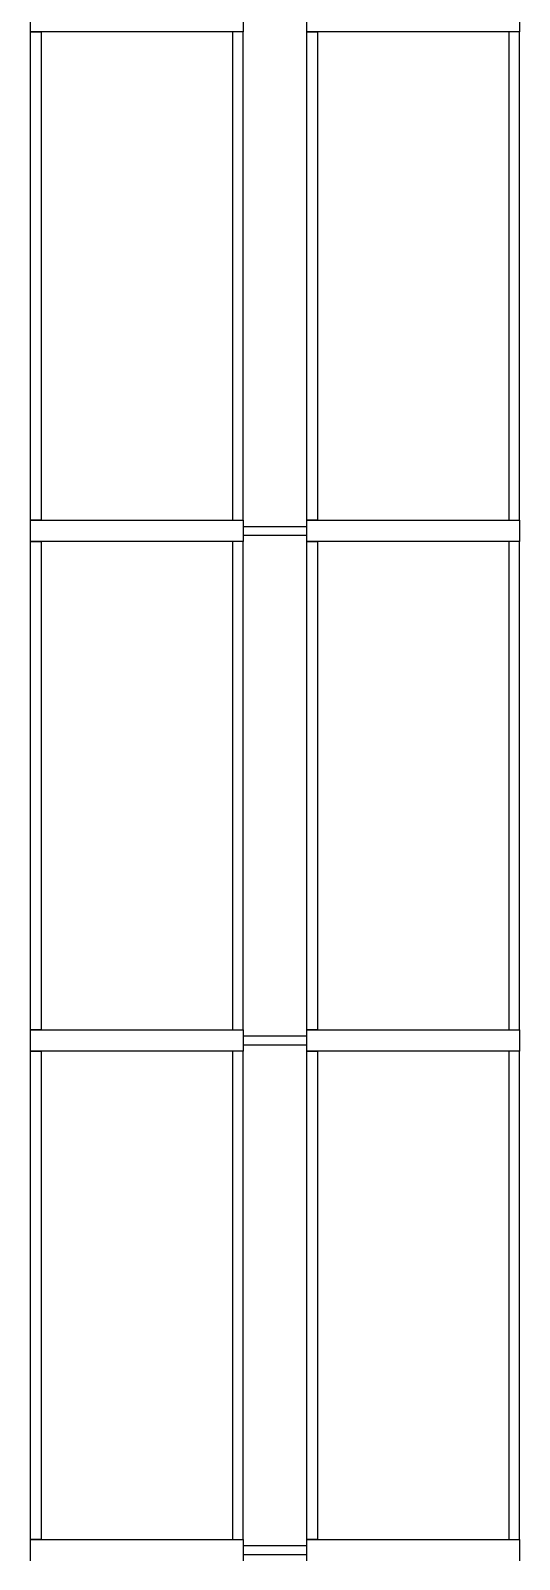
# Model space of a CAD drawing. Header units: millimetres. Extents: x 111.4 to 201.3, y 71.6 to 170.2.
# Drawn here: x 182.06 to 184.36, y 99.63 to 106.83 of the extents above; entities that cross this region are included whole.
import ezdxf

# ---------------------------------------------------------------- set-up
doc = ezdxf.new("R2010")
doc.units = ezdxf.units.MM
doc.layers.add('CIVIL-ARQ', color=8, linetype='Continuous')

msp = doc.modelspace()

# ---------------------------------------------------------------- linework, layer by layer
at = {"layer": 'CIVIL-ARQ'}
for p, q in [((182.056796, 106.819852), (182.056796, 106.919852)), ((183.056796, 106.919852), (183.056796, 106.819852)), ((183.356795, 106.819852), (183.356795, 106.919852)), ((184.356795, 106.919852), (184.356795, 106.819852)), ((183.056796, 106.819852), (182.056796, 106.819852)), ((182.056796, 104.519852), (182.056796, 106.819852)), ((182.056796, 106.819852), (182.106796, 106.819852)), ((182.106796, 106.819852), (182.106796, 104.519852)), ((183.006796, 106.819852), (183.006796, 104.519852)), ((183.056796, 106.819852), (183.006796, 106.819852)), ((183.056796, 104.519852), (183.056796, 106.819852)), ((184.356795, 106.819852), (183.356795, 106.819852)), ((183.356795, 104.519852), (183.356795, 106.819852)), ((183.356795, 106.819852), (183.406795, 106.819852)), ((183.406795, 106.819852), (183.406795, 104.519852)), ((184.306795, 106.819852), (184.306795, 104.519852)), ((184.356795, 106.819852), (184.306795, 106.819852)), ((184.356795, 104.519852), (184.356795, 106.819852)), ((182.106796, 104.519852), (182.056796, 104.519852)), ((182.056796, 104.419852), (182.056796, 104.519852)), ((182.056796, 104.519852), (183.056796, 104.519852)), ((183.006796, 104.519852), (183.056796, 104.519852)), ((183.056796, 104.519852), (183.056796, 104.419852)), ((183.356796, 104.489852), (183.056796, 104.489852)), ((183.056796, 104.489852), (183.056796, 104.449852)), ((183.406795, 104.519852), (183.356795, 104.519852)), ((183.356795, 104.419852), (183.356795, 104.519852)), ((183.356795, 104.519852), (184.356795, 104.519852)), ((183.356796, 104.449852), (183.356796, 104.489852)), ((184.306795, 104.519852), (184.356795, 104.519852)), ((184.356795, 104.519852), (184.356795, 104.419852)), ((183.056796, 104.419852), (182.056796, 104.419852)), ((182.056796, 102.119852), (182.056796, 104.419852)), ((182.056796, 104.419852), (182.106796, 104.419852)), ((182.106796, 104.419852), (182.106796, 102.119852)), ((183.006796, 104.419852), (183.006796, 102.119852)), ((183.056796, 104.419852), (183.006796, 104.419852)), ((183.056796, 104.449852), (183.356796, 104.449852)), ((183.056796, 102.119852), (183.056796, 104.419852)), ((184.356795, 104.419852), (183.356795, 104.419852)), ((183.356795, 102.119852), (183.356795, 104.419852)), ((183.356795, 104.419852), (183.406795, 104.419852)), ((183.406795, 104.419852), (183.406795, 102.119852)), ((184.306795, 104.419852), (184.306795, 102.119852)), ((184.356795, 104.419852), (184.306795, 104.419852)), ((184.356795, 102.119852), (184.356795, 104.419852)), ((182.106796, 102.119852), (182.056796, 102.119852)), ((182.056796, 102.019852), (182.056796, 102.119852)), ((182.056796, 102.119852), (183.056796, 102.119852)), ((183.006796, 102.119852), (183.056796, 102.119852)), ((183.056796, 102.119852), (183.056796, 102.019852)), ((183.406795, 102.119852), (183.356795, 102.119852)), ((183.356795, 102.019852), (183.356795, 102.119852)), ((183.356795, 102.119852), (184.356795, 102.119852)), ((184.306795, 102.119852), (184.356795, 102.119852)), ((184.356795, 102.119852), (184.356795, 102.019852)), ((183.356796, 102.089852), (183.056796, 102.089852)), ((183.056796, 102.089852), (183.056796, 102.049852)), ((183.056796, 102.049852), (183.356796, 102.049852)), ((183.356796, 102.049852), (183.356796, 102.089852)), ((183.056796, 102.019852), (182.056796, 102.019852)), ((182.056796, 99.719852), (182.056796, 102.019852)), ((182.056796, 102.019852), (182.106796, 102.019852)), ((182.106796, 102.019852), (182.106796, 99.719852)), ((183.006796, 102.019852), (183.006796, 99.719852)), ((183.056796, 102.019852), (183.006796, 102.019852)), ((183.056796, 99.719852), (183.056796, 102.019852)), ((184.356795, 102.019852), (183.356795, 102.019852)), ((183.356795, 99.719852), (183.356795, 102.019852)), ((183.356795, 102.019852), (183.406795, 102.019852)), ((183.406795, 102.019852), (183.406795, 99.719852)), ((184.306795, 102.019852), (184.306795, 99.719852)), ((184.356795, 102.019852), (184.306795, 102.019852)), ((184.356795, 99.719852), (184.356795, 102.019852)), ((182.106796, 99.719852), (182.056796, 99.719852)), ((182.056796, 99.619852), (182.056796, 99.719852)), ((182.056796, 99.719852), (183.056796, 99.719852)), ((183.006796, 99.719852), (183.056796, 99.719852)), ((183.056796, 99.719852), (183.056796, 99.619852)), ((183.356796, 99.689852), (183.056796, 99.689852)), ((183.056796, 99.689852), (183.056796, 99.649852)), ((183.056796, 99.649852), (183.356796, 99.649852)), ((183.406795, 99.719852), (183.356795, 99.719852)), ((183.356795, 99.619852), (183.356795, 99.719852)), ((183.356795, 99.719852), (184.356795, 99.719852)), ((183.356796, 99.649852), (183.356796, 99.689852)), ((184.306795, 99.719852), (184.356795, 99.719852)), ((184.356795, 99.719852), (184.356795, 99.619852))]:
    msp.add_line(p, q, dxfattribs=at)

doc.saveas('drawing.dxf')
